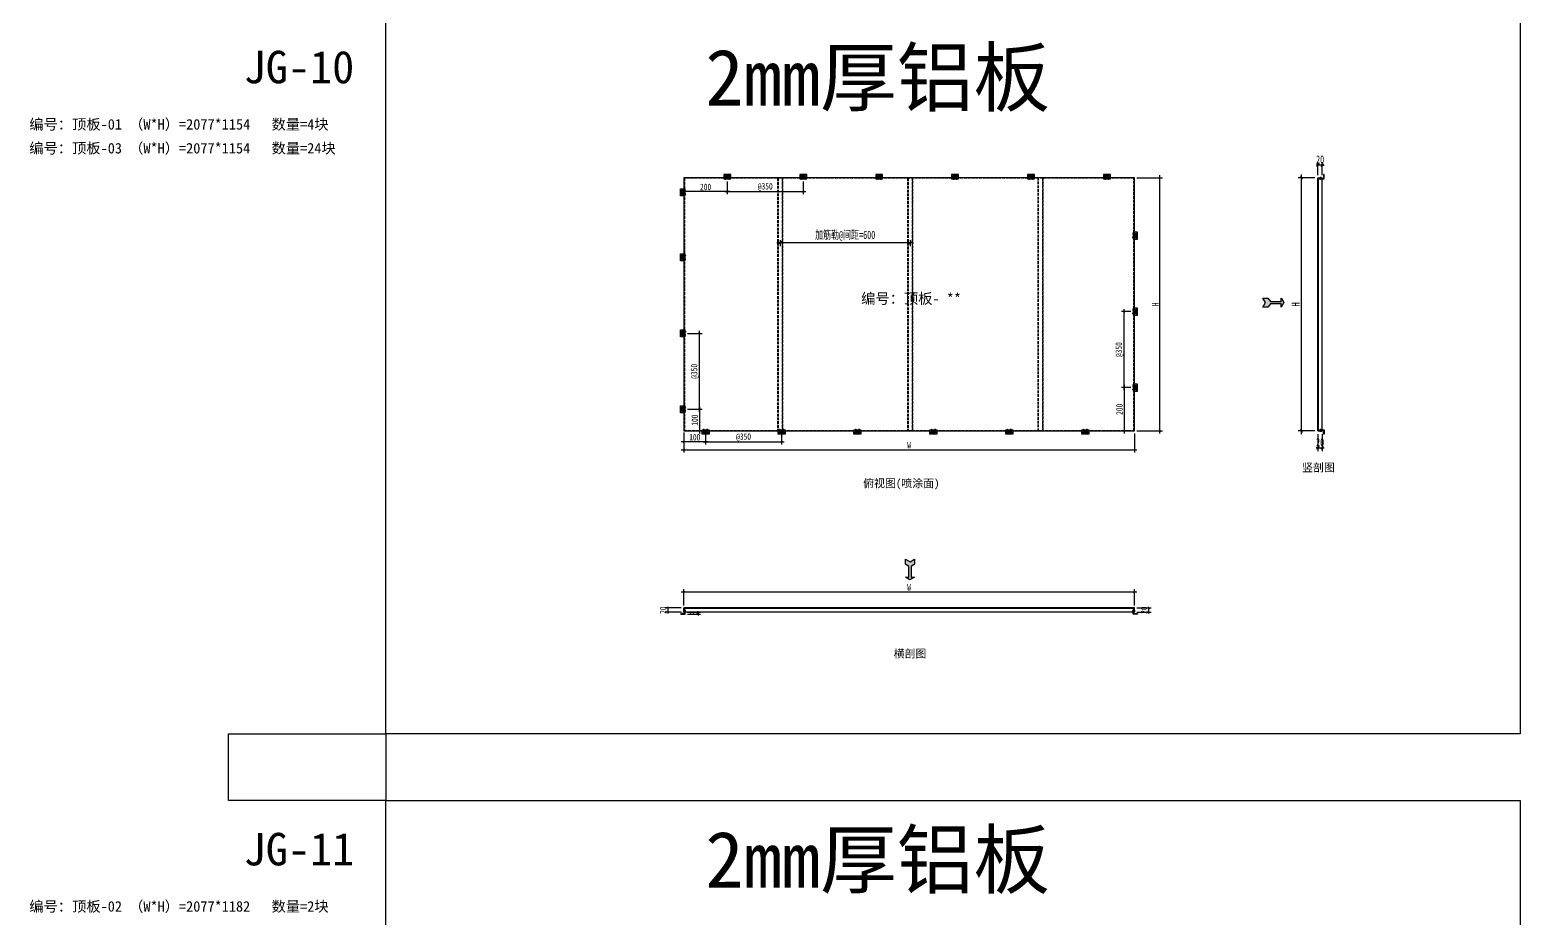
# Model space of a CAD drawing. Header units: millimetres. Extents: x 1519249 to 1604651, y -416196 to -347833.
# Drawn here: x 1589013 to 1595884, y -387154 to -383060 of the extents above; entities that cross this region are included whole.
import ezdxf

# ---------------------------------------------------------------- set-up
doc = ezdxf.new("R2010")
doc.units = ezdxf.units.MM
doc.header["$LTSCALE"] = 1000
doc.header["$MEASUREMENT"] = 0
doc.linetypes.add('__DASH', pattern=[0.35, 0.25, -0.1])
doc.linetypes.add('CENTER', pattern=[2, 1.25, -0.25, 0.25, -0.25])
doc.layers.get('Defpoints').update_dxf_attribs({"color": 190})
for name, color, linetype in [('@@@@H @ 1', 2, 'Continuous'), ('BH-图层', 2, 'Continuous'), ('DIM_IDEN', 3, 'Continuous'), ('PUB_DIM', 3, 'Continuous'), ('XC', 3, 'Continuous'), ('穿孔铝板', 161, 'Continuous')]:
    doc.layers.add(name, color=color, linetype=linetype)
doc.styles.add('黑体', font='simhei.ttf', dxfattribs={"width": 0.7})
doc.dimstyles.new('副本 BZ-10', dxfattribs={"dimscale": 15, "dimtxt": 2.5, "dimasz": 0.6, "dimexe": 1, "dimexo": 1, "dimgap": 0.5, "dimtad": 1, "dimdec": 0, "dimdsep": 46, "dimtxsty": '黑体', "dimblk": 'ARCHTICK', "dimcen": 3, "dimdle": 1, "dimclrd": 1, "dimclre": 1, "dimclrt": 2, "dimadec": 1, "dimazin": 0, "dimtfac": 1, "dimtdec": 0, "dimtix": 1, "dimtmove": 2, "dimatfit": 3, "dimldrblk": 'DOTSMALL', "dimfxl": 0, "dimtolj": 1, "dimtzin": 0, "dimarcsym": 0})
doc.dimstyles.new('副本 BZ-6', dxfattribs={"dimscale": 12, "dimtxt": 2.5, "dimasz": 0.5, "dimexe": 1, "dimexo": 1, "dimgap": 0.5, "dimtad": 1, "dimdec": 0, "dimdsep": 46, "dimtxsty": '黑体', "dimblk": 'ARCHTICK', "dimcen": 3, "dimdle": 1, "dimclrd": 1, "dimclre": 1, "dimclrt": 2, "dimadec": 1, "dimazin": 0, "dimtfac": 1, "dimtdec": 0, "dimtix": 1, "dimtmove": 2, "dimatfit": 3, "dimldrblk": 'DOTSMALL', "dimfxl": 0, "dimtolj": 1, "dimtzin": 0, "dimarcsym": 0})

# ---------------------------------------------------------------- blocks, each defined once
blk = doc.blocks.new('_ArchTick')
at = {"color": 0, "linetype": 'ByBlock', "const_width": 0.5}
blk.add_lwpolyline([(-0.71, -0.71), (0.71, 0.71)], dxfattribs=at)
blk = doc.blocks.new('*D549')
at = {"color": 1, "lineweight": -2, "transparency": 16777216}
for p, q in [((1593087.5, -384041.2), (1592457.5, -384041.2)), ((1592472.5, -384028.9), (1592472.5, -384056.2)), ((1593072.5, -384028.9), (1593072.5, -384056.2))]:
    blk.add_line(p, q, dxfattribs=at)
at = {"layer": 'Defpoints', "color": 0, "transparency": 16777216}
for p in [(1592472.5, -384013.9), (1593072.5, -384013.9), (1592472.5, -384041.2)]:
    blk.add_point(p, dxfattribs=at)
at = {"color": 1, "lineweight": -2, "transparency": 16777216, "xscale": 9, "yscale": 9, "zscale": 9, "rotation": 180}
blk.add_blockref('_ArchTick', (1592472.5, -384041.2), dxfattribs=at)
at = {"color": 1, "lineweight": -2, "transparency": 16777216, "xscale": 9, "yscale": 9, "zscale": 9}
blk.add_blockref('_ArchTick', (1593072.5, -384041.2), dxfattribs=at)
at = {"color": 2, "transparency": 16777216, "insert": (1592772.5, -384008.7), "char_height": 37.5, "attachment_point": 5, "style": '黑体'}
blk.add_mtext('\\A1;加筋勒@间距=600', dxfattribs=at)
blk = doc.blocks.new('_DotSmall')
at = {"color": 0, "linetype": 'ByBlock', "const_width": 0.5}
blk.add_lwpolyline([(-0.0625, 0, 1), (0.0625, 0, 1)], format="xyb", close=True, dxfattribs=at)
blk = doc.blocks.new('*D547')
at = {"color": 1, "lineweight": -2, "transparency": 16777216}
for p, q in [((1592029, -384920.6), (1592029, -385007.1)), ((1594105.6, -384920.6), (1594105.6, -385007.1)), ((1592017, -384995.1), (1594117.6, -384995.1))]:
    blk.add_line(p, q, dxfattribs=at)
at = {"layer": 'Defpoints', "color": 0, "transparency": 16777216}
for p in [(1592029, -384908.6), (1594105.6, -384908.6), (1594105.6, -384995.1)]:
    blk.add_point(p, dxfattribs=at)
at = {"color": 1, "lineweight": -2, "transparency": 16777216, "xscale": 6, "yscale": 6, "zscale": 6, "rotation": 180}
blk.add_blockref('_ArchTick', (1592029, -384995.1), dxfattribs=at)
at = {"color": 1, "lineweight": -2, "transparency": 16777216, "xscale": 6, "yscale": 6, "zscale": 6}
blk.add_blockref('_ArchTick', (1594105.6, -384995.1), dxfattribs=at)
at = {"color": 2, "transparency": 16777216, "insert": (1593067.3, -384974.1), "char_height": 30, "attachment_point": 5, "style": '黑体'}
blk.add_mtext('\\A1;W', dxfattribs=at)
blk = doc.blocks.new('gfrgrthgthyjyj')
at = {"color": 138, "linetype": 'Continuous'}
for p, q in [((4444220.2, 665049.9), (4444210.2, 665049.9)), ((4444210.2, 665049.4), (4444210.2, 665049.9)), ((4444212.8, 665049.9), (4444212.8, 665056.3)), ((4444215.2, 665058.1), (4444213.5, 665059)), ((4444216.5, 665047.8), (4444213.9, 665047.8)), ((4444215.2, 665058.1), (4444216.9, 665059)), ((4444217.6, 665049.9), (4444217.6, 665056.3)), ((4444220.2, 665049.4), (4444220.2, 665049.9))]:
    blk.add_line(p, q, dxfattribs=at)
at = {"color": 1, "linetype": 'CENTER', "ltscale": 2.357948}
blk.add_line((4444215.2, 665046.9), (4444215.2, 665059.6), dxfattribs=at)
at = {"color": 138, "linetype": 'Continuous'}
for centre, radius, start, end in [((4444215.2, 665055.9), 8.16, 232.44522, 260.55436), ((4444212.8, 665057.7), 1.44, 62.13766, 270.00283), ((4444215.2, 665055.9), 8.16, 279.45131, 307.56044), ((4444217.6, 665057.7), 1.44, 270.00283, 117.868)]:
    blk.add_arc(centre, radius, start, end, dxfattribs=at)
blk = doc.blocks.new('grgthyj')
at = {"layer": 'XC', "color": 165}
for p, q in [((-1090874.5, 362332.3), (-1090874.5, 362300.3)), ((-1090866.9, 362308.3), (-1090866.9, 362324.3)), ((-1090860.9, 362308.3), (-1090860.9, 362324.3))]:
    blk.add_line(p, q, dxfattribs=at)
blk.add_lwpolyline([(-1090876.9, 362332.3), (-1090876.9, 362300.3), (-1090856.9, 362300.3), (-1090856.9, 362332.3)], close=True, dxfattribs=at)
for centre, start, end in [((-1090863.9, 362324.3), 0, 180), ((-1090863.9, 362308.3), 180, 0)]:
    blk.add_arc(centre, 3, start, end, dxfattribs=at)
at = {"layer": 'DIM_IDEN', "color": 8, "yscale": 0.7812485824527613, "zscale": 0.7812485824527613, "rotation": 90}
for p, xscale in [((-571302.3, -3109712.8), 0.7812485824527613), ((-571302.3, 3834345.4), -0.7812485824527613)]:
    blk.add_blockref('gfrgrthgthyjyj', p, dxfattribs=dict(at, xscale=xscale))
blk = doc.blocks.new('*D548')
at = {"color": 1, "lineweight": -2, "transparency": 16777216}
for p, q in [((1592029, -384915.2), (1592029, -384970.7)), ((1592129, -384915.2), (1592129, -384970.7)), ((1592141, -384958.7), (1592017, -384958.7))]:
    blk.add_line(p, q, dxfattribs=at)
at = {"layer": 'Defpoints', "color": 0, "transparency": 16777216}
for p in [(1592029, -384903.2), (1592129, -384903.2), (1592029, -384958.7)]:
    blk.add_point(p, dxfattribs=at)
at = {"color": 1, "lineweight": -2, "transparency": 16777216, "xscale": 6, "yscale": 6, "zscale": 6, "rotation": 180}
blk.add_blockref('_ArchTick', (1592029, -384958.7), dxfattribs=at)
at = {"color": 1, "lineweight": -2, "transparency": 16777216, "xscale": 6, "yscale": 6, "zscale": 6}
blk.add_blockref('_ArchTick', (1592129, -384958.7), dxfattribs=at)
at = {"color": 2, "transparency": 16777216, "insert": (1592079, -384937.6), "char_height": 30, "attachment_point": 5, "style": '黑体'}
blk.add_mtext('\\A1;100', dxfattribs=at)
blk = doc.blocks.new('*D542')
at = {"color": 1, "lineweight": -2, "transparency": 16777216}
for p, q in [((1592129, -384915.2), (1592129, -384970.7)), ((1592479, -384915.2), (1592479, -384970.7)), ((1592117, -384958.7), (1592491, -384958.7))]:
    blk.add_line(p, q, dxfattribs=at)
at = {"layer": 'Defpoints', "color": 0, "transparency": 16777216}
for p in [(1592129, -384903.2), (1592479, -384903.2), (1592479, -384958.7)]:
    blk.add_point(p, dxfattribs=at)
at = {"color": 1, "lineweight": -2, "transparency": 16777216, "xscale": 6, "yscale": 6, "zscale": 6, "rotation": 180}
blk.add_blockref('_ArchTick', (1592129, -384958.7), dxfattribs=at)
at = {"color": 1, "lineweight": -2, "transparency": 16777216, "xscale": 6, "yscale": 6, "zscale": 6}
blk.add_blockref('_ArchTick', (1592479, -384958.7), dxfattribs=at)
at = {"color": 2, "transparency": 16777216, "insert": (1592304, -384937.6), "char_height": 30, "attachment_point": 5, "style": '黑体'}
blk.add_mtext('\\A1;@350', dxfattribs=at)
blk = doc.blocks.new('*D543')
at = {"color": 1, "lineweight": -2, "transparency": 16777216}
for p, q in [((1592045.9, -384808.6), (1592112.4, -384808.6)), ((1592100.4, -384796.6), (1592100.4, -384920.6)), ((1592045.9, -384908.6), (1592112.4, -384908.6))]:
    blk.add_line(p, q, dxfattribs=at)
at = {"layer": 'Defpoints', "color": 0, "transparency": 16777216}
for p in [(1592033.9, -384808.6), (1592033.9, -384908.6), (1592100.4, -384908.6)]:
    blk.add_point(p, dxfattribs=at)
at = {"color": 1, "lineweight": -2, "transparency": 16777216, "xscale": 6, "yscale": 6, "zscale": 6}
for p, rotation in [((1592100.4, -384808.6), 90), ((1592100.4, -384908.6), 270)]:
    blk.add_blockref('_ArchTick', p, dxfattribs=dict(at, rotation=rotation))
at = {"color": 2, "transparency": 16777216, "insert": (1592079.2, -384858.6), "char_height": 30, "attachment_point": 5, "rotation": 90, "style": '黑体'}
blk.add_mtext('\\A1;100', dxfattribs=at)
blk = doc.blocks.new('*D544')
at = {"color": 1, "lineweight": -2, "transparency": 16777216}
for p, q in [((1592045.9, -384458.6), (1592112.4, -384458.6)), ((1592100.4, -384820.6), (1592100.4, -384446.6)), ((1592045.9, -384808.6), (1592112.4, -384808.6))]:
    blk.add_line(p, q, dxfattribs=at)
at = {"layer": 'Defpoints', "color": 0, "transparency": 16777216}
for p in [(1592033.9, -384458.6), (1592100.4, -384458.6), (1592033.9, -384808.6)]:
    blk.add_point(p, dxfattribs=at)
at = {"color": 1, "lineweight": -2, "transparency": 16777216, "xscale": 6, "yscale": 6, "zscale": 6}
for p, rotation in [((1592100.4, -384458.6), 90), ((1592100.4, -384808.6), 270)]:
    blk.add_blockref('_ArchTick', p, dxfattribs=dict(at, rotation=rotation))
at = {"color": 2, "transparency": 16777216, "insert": (1592079.2, -384633.6), "char_height": 30, "attachment_point": 5, "rotation": 90, "style": '黑体'}
blk.add_mtext('\\A1;@350', dxfattribs=at)
blk = doc.blocks.new('*D545')
at = {"color": 1, "lineweight": -2, "transparency": 16777216}
for p, q in [((1592241, -383805.2), (1592017, -383805.2)), ((1592029, -383759), (1592029, -383817.2)), ((1592229, -383759), (1592229, -383817.2))]:
    blk.add_line(p, q, dxfattribs=at)
at = {"layer": 'Defpoints', "color": 0, "transparency": 16777216}
for p in [(1592029, -383747), (1592229, -383747), (1592029, -383805.2)]:
    blk.add_point(p, dxfattribs=at)
at = {"color": 1, "lineweight": -2, "transparency": 16777216, "xscale": 6, "yscale": 6, "zscale": 6, "rotation": 180}
blk.add_blockref('_ArchTick', (1592029, -383805.2), dxfattribs=at)
at = {"color": 1, "lineweight": -2, "transparency": 16777216, "xscale": 6, "yscale": 6, "zscale": 6}
blk.add_blockref('_ArchTick', (1592229, -383805.2), dxfattribs=at)
at = {"color": 2, "transparency": 16777216, "insert": (1592129, -383784.1), "char_height": 30, "attachment_point": 5, "style": '黑体'}
blk.add_mtext('\\A1;200', dxfattribs=at)
blk = doc.blocks.new('*D546')
at = {"color": 1, "lineweight": -2, "transparency": 16777216}
for p, q in [((1592217, -383805.2), (1592591, -383805.2)), ((1592229, -383759), (1592229, -383817.2)), ((1592579, -383759), (1592579, -383817.2))]:
    blk.add_line(p, q, dxfattribs=at)
at = {"layer": 'Defpoints', "color": 0, "transparency": 16777216}
for p in [(1592229, -383747), (1592579, -383747), (1592579, -383805.2)]:
    blk.add_point(p, dxfattribs=at)
at = {"color": 1, "lineweight": -2, "transparency": 16777216, "xscale": 6, "yscale": 6, "zscale": 6, "rotation": 180}
blk.add_blockref('_ArchTick', (1592229, -383805.2), dxfattribs=at)
at = {"color": 1, "lineweight": -2, "transparency": 16777216, "xscale": 6, "yscale": 6, "zscale": 6}
blk.add_blockref('_ArchTick', (1592579, -383805.2), dxfattribs=at)
at = {"color": 2, "transparency": 16777216, "insert": (1592404, -383784.1), "char_height": 30, "attachment_point": 5, "style": '黑体'}
blk.add_mtext('\\A1;@350', dxfattribs=at)
blk = doc.blocks.new('*D551')
at = {"color": 1, "lineweight": -2, "transparency": 16777216}
for p, q in [((1594088.7, -384708.6), (1594045.9, -384708.6)), ((1594057.9, -384696.6), (1594057.9, -384920.6)), ((1594088.7, -384908.6), (1594045.9, -384908.6))]:
    blk.add_line(p, q, dxfattribs=at)
at = {"layer": 'Defpoints', "color": 0, "transparency": 16777216}
for p in [(1594100.7, -384708.6), (1594057.9, -384908.6), (1594100.7, -384908.6)]:
    blk.add_point(p, dxfattribs=at)
at = {"color": 1, "lineweight": -2, "transparency": 16777216, "xscale": 6, "yscale": 6, "zscale": 6}
for p, rotation in [((1594057.9, -384708.6), 90), ((1594057.9, -384908.6), 270)]:
    blk.add_blockref('_ArchTick', p, dxfattribs=dict(at, rotation=rotation))
at = {"color": 2, "transparency": 16777216, "insert": (1594036.8, -384808.6), "char_height": 30, "attachment_point": 5, "rotation": 90, "style": '黑体'}
blk.add_mtext('\\A1;200', dxfattribs=at)
blk = doc.blocks.new('*D552')
at = {"color": 1, "lineweight": -2, "transparency": 16777216}
for p, q in [((1594088.7, -384358.6), (1594045.9, -384358.6)), ((1594057.9, -384720.6), (1594057.9, -384346.6)), ((1594088.7, -384708.6), (1594045.9, -384708.6))]:
    blk.add_line(p, q, dxfattribs=at)
at = {"layer": 'Defpoints', "color": 0, "transparency": 16777216}
for p in [(1594057.9, -384358.6), (1594100.7, -384358.6), (1594100.7, -384708.6)]:
    blk.add_point(p, dxfattribs=at)
at = {"color": 1, "lineweight": -2, "transparency": 16777216, "xscale": 6, "yscale": 6, "zscale": 6}
for p, rotation in [((1594057.9, -384358.6), 90), ((1594057.9, -384708.6), 270)]:
    blk.add_blockref('_ArchTick', p, dxfattribs=dict(at, rotation=rotation))
at = {"color": 2, "transparency": 16777216, "insert": (1594036.8, -384533.6), "char_height": 30, "attachment_point": 5, "rotation": 90, "style": '黑体'}
blk.add_mtext('\\A1;@350', dxfattribs=at)
blk = doc.blocks.new('*D553')
at = {"color": 1, "lineweight": -2, "transparency": 16777216}
for p, q in [((1594117.6, -383741.6), (1594235.5, -383741.6)), ((1594223.5, -384920.6), (1594223.5, -383729.6)), ((1594117.6, -384908.6), (1594235.5, -384908.6))]:
    blk.add_line(p, q, dxfattribs=at)
at = {"layer": 'Defpoints', "color": 0, "transparency": 16777216}
for p in [(1594105.6, -383741.6), (1594223.5, -383741.6), (1594105.6, -384908.6)]:
    blk.add_point(p, dxfattribs=at)
at = {"color": 1, "lineweight": -2, "transparency": 16777216, "xscale": 6, "yscale": 6, "zscale": 6}
for p, rotation in [((1594223.5, -383741.6), 90), ((1594223.5, -384908.6), 270)]:
    blk.add_blockref('_ArchTick', p, dxfattribs=dict(at, rotation=rotation))
at = {"color": 2, "transparency": 16777216, "insert": (1594202.5, -384325.1), "char_height": 30, "attachment_point": 5, "rotation": 90, "style": '黑体'}
blk.add_mtext('\\A1;H', dxfattribs=at)
blk = doc.blocks.new('*D554')
at = {"color": 1, "lineweight": -2, "transparency": 16777216}
for p, q in [((1594117.6, -385724.3), (1594183.1, -385724.3)), ((1594171.1, -385724.3), (1594171.1, -385718.3)), ((1594171.1, -385724.3), (1594171.1, -385744.3)), ((1594117.6, -385744.3), (1594183.1, -385744.3)), ((1594171.1, -385744.3), (1594171.1, -385750.3))]:
    blk.add_line(p, q, dxfattribs=at)
at = {"layer": 'Defpoints', "color": 0, "transparency": 16777216}
for p in [(1594105.6, -385724.3), (1594105.6, -385744.3), (1594171.1, -385744.3)]:
    blk.add_point(p, dxfattribs=at)
at = {"color": 1, "lineweight": -2, "transparency": 16777216, "xscale": 6, "yscale": 6, "zscale": 6}
for p, rotation in [((1594171.1, -385724.3), 270), ((1594171.1, -385744.3), 90)]:
    blk.add_blockref('_ArchTick', p, dxfattribs=dict(at, rotation=rotation))
at = {"color": 2, "transparency": 16777216, "insert": (1594150, -385734.3), "char_height": 30, "attachment_point": 5, "rotation": 90, "style": '黑体'}
blk.add_mtext('\\A1;20', dxfattribs=at)
blk = doc.blocks.new('*U173')
h = blk.add_hatch(color=5)
h.set_gradient(color1=(0, 0, 255), rotation=180, one_color=1, tint=1)
h.paths.add_polyline_path([(0, 0), (0.144338, -0.25), (0.144338, -0.0625), (0.730662, -0.0625), (0.875, -0.25), (1.144338, -0.25), (1, 0), (1.144338, 0.25), (0.875, 0.25), (0.730662, 0.0625), (0.144338, 0.0625), (0.144338, 0.25)])
at = {"color": 0, "linetype": 'Continuous'}
blk.add_lwpolyline([(0, 0), (0.144338, -0.25), (0.144338, -0.0625), (0.730662, -0.0625), (0.875, -0.25), (1.144338, -0.25), (1, 0), (1.144338, 0.25), (0.875, 0.25), (0.730662, 0.0625), (0.144338, 0.0625), (0.144338, 0.25)], close=True, dxfattribs=at)
blk = doc.blocks.new('*D555')
at = {"color": 1, "lineweight": -2, "transparency": 16777216}
for p, q in [((1592017, -385724.3), (1591942.4, -385724.3)), ((1591954.4, -385724.3), (1591954.4, -385718.3)), ((1591954.4, -385724.3), (1591954.4, -385744.3)), ((1592017, -385744.3), (1591942.4, -385744.3)), ((1591954.4, -385744.3), (1591954.4, -385750.3))]:
    blk.add_line(p, q, dxfattribs=at)
at = {"layer": 'Defpoints', "color": 0, "transparency": 16777216}
for p in [(1592029, -385724.3), (1591954.4, -385744.3), (1592029, -385744.3)]:
    blk.add_point(p, dxfattribs=at)
at = {"color": 1, "lineweight": -2, "transparency": 16777216, "xscale": 6, "yscale": 6, "zscale": 6}
for p, rotation in [((1591954.4, -385724.3), 270), ((1591954.4, -385744.3), 90)]:
    blk.add_blockref('_ArchTick', p, dxfattribs=dict(at, rotation=rotation))
at = {"color": 2, "transparency": 16777216, "insert": (1591933.3, -385734.3), "char_height": 30, "attachment_point": 5, "rotation": 90, "style": '黑体'}
blk.add_mtext('\\A1;20', dxfattribs=at)
blk = doc.blocks.new('*D556')
at = {"color": 1, "lineweight": -2, "transparency": 16777216}
for p, q in [((1594952.1, -384986.8), (1594943.1, -384986.8)), ((1594952.1, -384923.6), (1594952.1, -385001.8)), ((1594952.1, -384986.8), (1594972.1, -384986.8)), ((1594972.1, -384923.6), (1594972.1, -385001.8)), ((1594972.1, -384986.8), (1594981.1, -384986.8))]:
    blk.add_line(p, q, dxfattribs=at)
at = {"layer": 'Defpoints', "color": 0, "transparency": 16777216}
for p in [(1594952.1, -384908.6), (1594972.1, -384908.6), (1594972.1, -384986.8)]:
    blk.add_point(p, dxfattribs=at)
at = {"color": 1, "lineweight": -2, "transparency": 16777216, "xscale": 9, "yscale": 9, "zscale": 9}
blk.add_blockref('_ArchTick', (1594952.1, -384986.8), dxfattribs=at)
at = {"color": 1, "lineweight": -2, "transparency": 16777216, "xscale": 9, "yscale": 9, "zscale": 9, "rotation": 180}
blk.add_blockref('_ArchTick', (1594972.1, -384986.8), dxfattribs=at)
at = {"color": 2, "transparency": 16777216, "insert": (1594962.1, -384960.4), "char_height": 37.5, "attachment_point": 5, "style": '黑体'}
blk.add_mtext('\\A1;20', dxfattribs=at)
blk = doc.blocks.new('*D557')
at = {"color": 1, "lineweight": -2, "transparency": 16777216}
for p, q in [((1594952.1, -383729.6), (1594952.1, -383669.2)), ((1594972.1, -383729.6), (1594972.1, -383669.2)), ((1594952.1, -383684.2), (1594943.1, -383684.2)), ((1594972.1, -383684.2), (1594952.1, -383684.2)), ((1594972.1, -383684.2), (1594981.1, -383684.2))]:
    blk.add_line(p, q, dxfattribs=at)
at = {"layer": 'Defpoints', "color": 0, "transparency": 16777216}
for p in [(1594952.1, -383684.2), (1594952.1, -383744.6), (1594972.1, -383744.6)]:
    blk.add_point(p, dxfattribs=at)
at = {"color": 1, "lineweight": -2, "transparency": 16777216, "xscale": 9, "yscale": 9, "zscale": 9}
blk.add_blockref('_ArchTick', (1594952.1, -383684.2), dxfattribs=at)
at = {"color": 1, "lineweight": -2, "transparency": 16777216, "xscale": 9, "yscale": 9, "zscale": 9, "rotation": 180}
blk.add_blockref('_ArchTick', (1594972.1, -383684.2), dxfattribs=at)
at = {"color": 2, "transparency": 16777216, "insert": (1594962.1, -383657.8), "char_height": 37.5, "attachment_point": 5, "style": '黑体'}
blk.add_mtext('\\A1;20', dxfattribs=at)
blk = doc.blocks.new('*D558')
at = {"color": 1, "lineweight": -2, "transparency": 16777216}
for p, q in [((1594937.1, -383741.6), (1594860.6, -383741.6)), ((1594875.6, -384923.6), (1594875.6, -383726.6)), ((1594937.1, -384908.6), (1594860.6, -384908.6))]:
    blk.add_line(p, q, dxfattribs=at)
at = {"layer": 'Defpoints', "color": 0, "transparency": 16777216}
for p in [(1594875.6, -383741.6), (1594952.1, -383741.6), (1594952.1, -384908.6)]:
    blk.add_point(p, dxfattribs=at)
at = {"color": 1, "lineweight": -2, "transparency": 16777216, "xscale": 9, "yscale": 9, "zscale": 9}
for p, rotation in [((1594875.6, -383741.6), 90), ((1594875.6, -384908.6), 270)]:
    blk.add_blockref('_ArchTick', p, dxfattribs=dict(at, rotation=rotation))
at = {"color": 2, "transparency": 16777216, "insert": (1594849.3, -384325.1), "char_height": 37.5, "attachment_point": 5, "rotation": 90, "style": '黑体'}
blk.add_mtext('\\A1;H', dxfattribs=at)
blk = doc.blocks.new('*D550')
at = {"color": 1, "lineweight": -2, "transparency": 16777216}
for p, q in [((1592094.1, -385744.3), (1592094.1, -385738.3)), ((1592046, -385744.3), (1592106.1, -385744.3)), ((1592046, -385752.3), (1592106.1, -385752.3)), ((1592094.1, -385744.3), (1592094.1, -385752.3)), ((1592094.1, -385752.3), (1592094.1, -385758.3))]:
    blk.add_line(p, q, dxfattribs=at)
at = {"layer": 'Defpoints', "color": 0, "transparency": 16777216}
for p in [(1592034, -385744.3), (1592034, -385752.3), (1592094.1, -385752.3)]:
    blk.add_point(p, dxfattribs=at)
at = {"color": 1, "lineweight": -2, "transparency": 16777216, "xscale": 6, "yscale": 6, "zscale": 6}
for p, rotation in [((1592094.1, -385744.3), 270), ((1592094.1, -385752.3), 90)]:
    blk.add_blockref('_ArchTick', p, dxfattribs=dict(at, rotation=rotation))
at = {"color": 2, "transparency": 16777216, "insert": (1592073.1, -385748.3), "char_height": 30, "attachment_point": 5, "rotation": 90, "style": '黑体'}
blk.add_mtext('\\A1;8', dxfattribs=at)
blk = doc.blocks.new('*D541')
at = {"color": 1, "lineweight": -2, "transparency": 16777216}
for p, q in [((1592017, -385650.3), (1594117.6, -385650.3)), ((1592029, -385712.3), (1592029, -385638.3)), ((1594105.6, -385712.3), (1594105.6, -385638.3))]:
    blk.add_line(p, q, dxfattribs=at)
at = {"layer": 'Defpoints', "color": 0, "transparency": 16777216}
for p in [(1594105.6, -385650.3), (1592029, -385724.3), (1594105.6, -385724.3)]:
    blk.add_point(p, dxfattribs=at)
at = {"color": 1, "lineweight": -2, "transparency": 16777216, "xscale": 6, "yscale": 6, "zscale": 6, "rotation": 180}
blk.add_blockref('_ArchTick', (1592029, -385650.3), dxfattribs=at)
at = {"color": 1, "lineweight": -2, "transparency": 16777216, "xscale": 6, "yscale": 6, "zscale": 6}
blk.add_blockref('_ArchTick', (1594105.6, -385650.3), dxfattribs=at)
at = {"color": 2, "transparency": 16777216, "insert": (1593067.3, -385629.3), "char_height": 30, "attachment_point": 5, "style": '黑体'}
blk.add_mtext('\\A1;W', dxfattribs=at)

msp = doc.modelspace()

# ---------------------------------------------------------------- linework, layer by layer
at = {"color": 138, "linetype": 'Continuous'}
for p, q in [((1594960.6, -383741.3), (1594960.6, -383741.6)), ((1594968.3, -383741.6), (1594960.6, -383741.6)), ((1594962.6, -383741.6), (1594962.6, -383746.6)), ((1594964.5, -383748), (1594963.1, -383748.7)), ((1594965.5, -383740), (1594963.4, -383740)), ((1594964.5, -383748), (1594965.8, -383748.7)), ((1594966.3, -383741.6), (1594966.3, -383746.6)), ((1594968.3, -383741.3), (1594968.3, -383741.6)), ((1592027.4, -385739.2), (1592027.4, -385737.2)), ((1592028.6, -385734.3), (1592029, -385734.3)), ((1592028.6, -385742.1), (1592029, -385742.1)), ((1592029, -385742.1), (1592029, -385734.3)), ((1592029, -385736.3), (1592034, -385736.3)), ((1592029, -385740.1), (1592034, -385740.1)), ((1592035.4, -385738.2), (1592036.1, -385736.9)), ((1592035.4, -385738.2), (1592036.1, -385739.6))]:
    msp.add_line(p, q, dxfattribs=at)
at = {"color": 1, "linetype": 'CENTER', "ltscale": 2.357948}
for p, q in [((1594964.5, -383739.3), (1594964.5, -383749.2)), ((1592026.7, -385738.2), (1592036.6, -385738.2))]:
    msp.add_line(p, q, dxfattribs=at)
at = {"color": 2}
for points in [[(1590654.6, -383007.7), (1595884.4, -383007.7), (1595884.4, -386303.9), (1590654.6, -386303.9)], [(1590654.6, -386612.1), (1595884.4, -386612.1), (1595884.4, -389908.2), (1590654.6, -389908.2)]]:
    msp.add_lwpolyline(points, close=True, dxfattribs=at)
at = {"color": 3}
msp.add_lwpolyline([(1592029, -384908.6), (1594105.6, -384908.6), (1594105.6, -383741.6), (1592029, -383741.6)], close=True, dxfattribs=at)
for points in [[(1594952.1, -383741.6), (1594972.1, -383741.6)], [(1594952.1, -384908.6), (1594952.1, -383741.6)], [(1594955.1, -383744.6), (1594972.1, -383744.6)], [(1594955.1, -384905.6), (1594955.1, -383744.6)], [(1594972.1, -384908.6), (1594972.1, -383741.6)], [(1594952.1, -384908.6), (1594972.1, -384908.6)], [(1594955.1, -384905.6), (1594972.1, -384905.6)], [(1594105.6, -385744.3), (1594105.6, -385724.3), (1592029, -385724.3)], [(1592029, -385724.3), (1592029, -385744.3)], [(1592029, -385744.3), (1592029, -385724.3)], [(1594102.6, -385744.3), (1594102.6, -385727.3), (1592032, -385727.3)], [(1592032, -385744.3), (1592032, -385727.3)], [(1594105.6, -385744.3), (1592029, -385744.3)], [(1594105.6, -385744.3), (1594102.6, -385744.3)]]:
    msp.add_lwpolyline(points, dxfattribs=at)
at = {"color": 138, "linetype": 'Continuous'}
for centre, radius, start, end in [((1594964.5, -383746.3), 6.38, 99.44564, 127.55478), ((1594962.6, -383747.8), 1.13, 89.99717, 297.86234), ((1594964.5, -383746.3), 6.38, 52.43956, 80.54869), ((1594966.3, -383747.8), 1.13, 242.132, 89.99717), ((1592033.7, -385738.2), 6.38, 142.44522, 170.55436), ((1592033.7, -385738.2), 6.38, 189.45131, 217.56044), ((1592035.1, -385736.3), 1.13, 332.13766, 180.00283), ((1592035.1, -385740.1), 1.13, 180.00283, 27.868)]:
    msp.add_arc(centre, radius, start, end, dxfattribs=at)
at = {"layer": 'PUB_DIM', "color": 59, "linetype": '__DASH', "ltscale": 0.05}
for p, q in [((1592462.9, -383744.1), (1592462.9, -384905.6)), ((1592481.9, -383744.1), (1592481.9, -384905.6)), ((1593062.9, -383744.1), (1593062.9, -384905.6)), ((1593081.9, -383744.1), (1593081.9, -384905.6)), ((1593662.9, -383741.6), (1593662.9, -384905.6)), ((1593681.9, -383744.1), (1593681.9, -384905.6))]:
    msp.add_line(p, q, dxfattribs=at)
msp.add_lwpolyline([(1592031.5, -384906.1), (1594103.1, -384906.1), (1594103.1, -383744.1), (1592031.5, -383744.1)], close=True, dxfattribs=at)
at = {"layer": 'PUB_DIM', "color": 114, "linetype": '__DASH', "ltscale": 0.05, "true_color": 0x139b48}
for points in [[(1592459.9, -383744.1), (1592459.9, -384905.6), (1592484.9, -384905.6), (1592484.9, -383744.1)], [(1593059.9, -383744.1), (1593059.9, -384905.6), (1593084.9, -384905.6), (1593084.9, -383744.1)], [(1593659.9, -383741.6), (1593659.9, -384905.6), (1593684.9, -384905.6), (1593684.9, -383744.1)]]:
    msp.add_lwpolyline(points, dxfattribs=at)
at = {"layer": 'PUB_DIM', "color": 1}
msp.add_lwpolyline([(1589929.5, -386303.9), (1590654.6, -386303.9), (1590654.6, -386612.1), (1589929.5, -386612.1)], close=True, dxfattribs=at)
at = {"layer": '穿孔铝板', "lineweight": 25}
for points in [[(1594958.1, -383746.6), (1594980.1, -383746.6), (1594980.1, -383726.6), (1594978.1, -383726.6), (1594978.1, -383744.6), (1594958.1, -383744.6)], [(1594958.1, -384903.6), (1594980.1, -384903.6), (1594980.1, -384923.6), (1594978.1, -384923.6), (1594978.1, -384905.6), (1594958.1, -384905.6)], [(1592014, -385752.3), (1592034, -385752.3), (1592034, -385732.3), (1592032, -385732.3), (1592032, -385750.3), (1592014, -385750.3)], [(1594120.6, -385752.3), (1594100.6, -385752.3), (1594100.6, -385732.3), (1594102.6, -385732.3), (1594102.6, -385750.3), (1594120.6, -385750.3)]]:
    msp.add_lwpolyline(points, close=True, dxfattribs=at)

# ---------------------------------------------------------------- block references
at = {"color": 2, "rotation": 90.00000000000001}
for p in [(1954545.3, 707129.9), (1954895.3, 707129.9), (1955245.3, 707129.9), (1955595.3, 707129.9), (1955945.3, 707129.9), (1956295.3, 707129.9)]:
    msp.add_blockref('grgthyj', p, dxfattribs=at)
at = {"color": 2, "xscale": -1}
for p in [(501157, -746124.9), (501157, -746424.9), (501157, -746774.9), (501157, -747124.9)]:
    msp.add_blockref('grgthyj', p, dxfattribs=at)
at = {"color": 2}
for p in [(2684977.7, -746324.9), (2684977.7, -746674.9), (2684977.7, -747024.9)]:
    msp.add_blockref('grgthyj', p, dxfattribs=at)
at = {"color": 2, "xscale": -1, "rotation": 90}
for p in [(1954445.3, -1475780.2), (1954795.3, -1475780.2), (1955145.3, -1475780.2), (1955495.3, -1475780.2), (1955845.3, -1475780.2), (1956195.3, -1475780.2)]:
    msp.add_blockref('grgthyj', p, dxfattribs=at)
at = {"layer": '@@@@H @ 1', "xscale": -83.86607386508338, "yscale": 83.86607386508338, "zscale": 83.86607386508338}
msp.add_blockref('*U173', (1594794.1, -384316.8), dxfattribs=at)
at = {"layer": '@@@@H @ 1', "xscale": -83.8660738650834, "yscale": 83.8660738650834, "zscale": 83.8660738650834, "rotation": 269.8975694812702}
msp.add_blockref('*U173', (1593071.2, -385595), dxfattribs=at)
at = {"layer": 'DIM_IDEN', "color": 8, "xscale": 0.7812485824527613, "yscale": 0.7812485824527613, "zscale": 0.7812485824527613}
msp.add_blockref('gfrgrthgthyjyj', (-1877072.3, -904477.9), dxfattribs=at)
at = {"layer": 'DIM_IDEN', "color": 8, "xscale": -0.7812485824527613, "yscale": 0.7812485824527613, "zscale": 0.7812485824527613, "rotation": 90}
msp.add_blockref('gfrgrthgthyjyj', (2113674.9, 3086298.6), dxfattribs=at)

# ---------------------------------------------------------------- texts
at = {"layer": 'BH-图层', "color": 6, "style": '黑体'}
for s, height, p in [('2mm厚铝板', 259.17, (1592127.6, -383408.9)), ('竖剖图', 36.9, (1594878.9, -385095.7)), ('俯视图(喷涂面)', 36.9, (1592855.3, -385168.2)), ('横剖图', 36.9, (1592995.8, -385953.2)), ('2mm厚铝板', 259.17, (1592127.6, -387013.2))]:
    msp.add_text(s, height=height, dxfattribs=at).set_placement(p)
at = {"layer": 'DIM_IDEN', "color": 2, "style": '黑体'}
for s, p in [('JG-10', (1589999, -383306.3)), ('JG-11', (1589999, -386910.6))]:
    msp.add_text(s, height=150, dxfattribs=at).set_placement(p)
at = {"layer": 'DIM_IDEN', "color": 6, "style": '黑体'}
for s, p in [('编号：顶板-01 （W*H）=2077*1154   数量=4块', (1589010.8, -383519.4)), ('编号：顶板-03 （W*H）=2077*1154   数量=24块', (1589010.8, -383629.5)), ('编号：顶板-02 （W*H）=2077*1182   数量=2块', (1589010.8, -387123.7))]:
    msp.add_text(s, height=48.246, dxfattribs=at).set_placement(p)
at = {"layer": 'DIM_IDEN', "color": 1, "style": '黑体'}
msp.add_text('编号：顶板- **', height=48.25, dxfattribs=at).set_placement((1592845.9, -384322.3))

# ---------------------------------------------------------------- dimensions: what is measured, and where the dimension line sits
at = {"color": 4}
for p1, p2, distance, picture, middle in [((1594972.1, -383744.6), (1594952.1, -383744.6), -60.4, '*D557', (1594962.1, -383657.8)), ((1594952.1, -384908.6), (1594972.1, -384908.6), -78.2, '*D556', (1594962.1, -384960.4))]:
    dim = msp.add_aligned_dim(p1=p1, p2=p2, distance=distance, dimstyle='副本 BZ-10', dxfattribs=at)
    dim.commit()
    dim.dimension.update_dxf_attribs({"geometry": picture, "text_midpoint": middle})
at = {"color": 6}
for p1, p2, distance, picture, middle in [((1592229, -383747), (1592029, -383747), 58.2, '*D545', (1592129, -383784.1)), ((1594100.7, -384708.6), (1594100.7, -384908.6), -42.8, '*D551', (1594036.8, -384808.6)), ((1592033.9, -384808.6), (1592033.9, -384908.6), 66.5, '*D543', (1592079.2, -384858.6)), ((1592129, -384903.2), (1592029, -384903.2), 55.5, '*D548', (1592079, -384937.6)), ((1592029, -385724.3), (1592029, -385744.3), -74.6, '*D555', (1591933.3, -385734.3)), ((1592034, -385744.3), (1592034, -385752.3), 60.1, '*D550', (1592073.1, -385748.3)), ((1594105.6, -385724.3), (1594105.6, -385744.3), 65.5, '*D554', (1594150, -385734.3))]:
    dim = msp.add_aligned_dim(p1=p1, p2=p2, distance=distance, dimstyle='副本 BZ-6', dxfattribs=at)
    dim.commit()
    dim.dimension.update_dxf_attribs({"geometry": picture, "text_midpoint": middle})
for p1, p2, distance, text, picture, middle in [((1592229, -383747), (1592579, -383747), -58.2, '@<>', '*D546', (1592404, -383784.1)), ((1594105.6, -384908.6), (1594105.6, -383741.6), -117.8, 'H', '*D553', (1594202.5, -384325.1)), ((1594100.7, -384708.6), (1594100.7, -384358.6), 42.8, '@<>', '*D552', (1594036.8, -384533.6)), ((1592033.9, -384808.6), (1592033.9, -384458.6), -66.5, '@<>', '*D544', (1592079.2, -384633.6)), ((1592029, -384908.6), (1594105.6, -384908.6), -86.5, 'W', '*D547', (1593067.3, -384974.1)), ((1592129, -384903.2), (1592479, -384903.2), -55.5, '@<>', '*D542', (1592304, -384937.6)), ((1592029, -385724.3), (1594105.6, -385724.3), 74, 'W', '*D541', (1593067.3, -385629.3))]:
    dim = msp.add_aligned_dim(p1=p1, p2=p2, distance=distance, text=text, dimstyle='副本 BZ-6', dxfattribs=at)
    dim.commit()
    dim.dimension.update_dxf_attribs({"geometry": picture, "text_midpoint": middle})
at = {"color": 4}
dim = msp.add_aligned_dim(p1=(1594952.1, -384908.6), p2=(1594952.1, -383741.6), distance=76.5, text='H', dimstyle='副本 BZ-10', dxfattribs=at)
dim.commit()
dim.dimension.update_dxf_attribs({"geometry": '*D558', "text_midpoint": (1594849.3, -384325.1)})
at = {"color": 3}
dim = msp.add_aligned_dim(p1=(1593072.5, -384013.9), p2=(1592472.5, -384013.9), distance=27.3, text='加筋勒@间距=600', dimstyle='副本 BZ-10', dxfattribs=at)
dim.commit()
dim.dimension.update_dxf_attribs({"geometry": '*D549', "text_midpoint": (1592772.5, -384008.7)})

doc.saveas('drawing.dxf')
